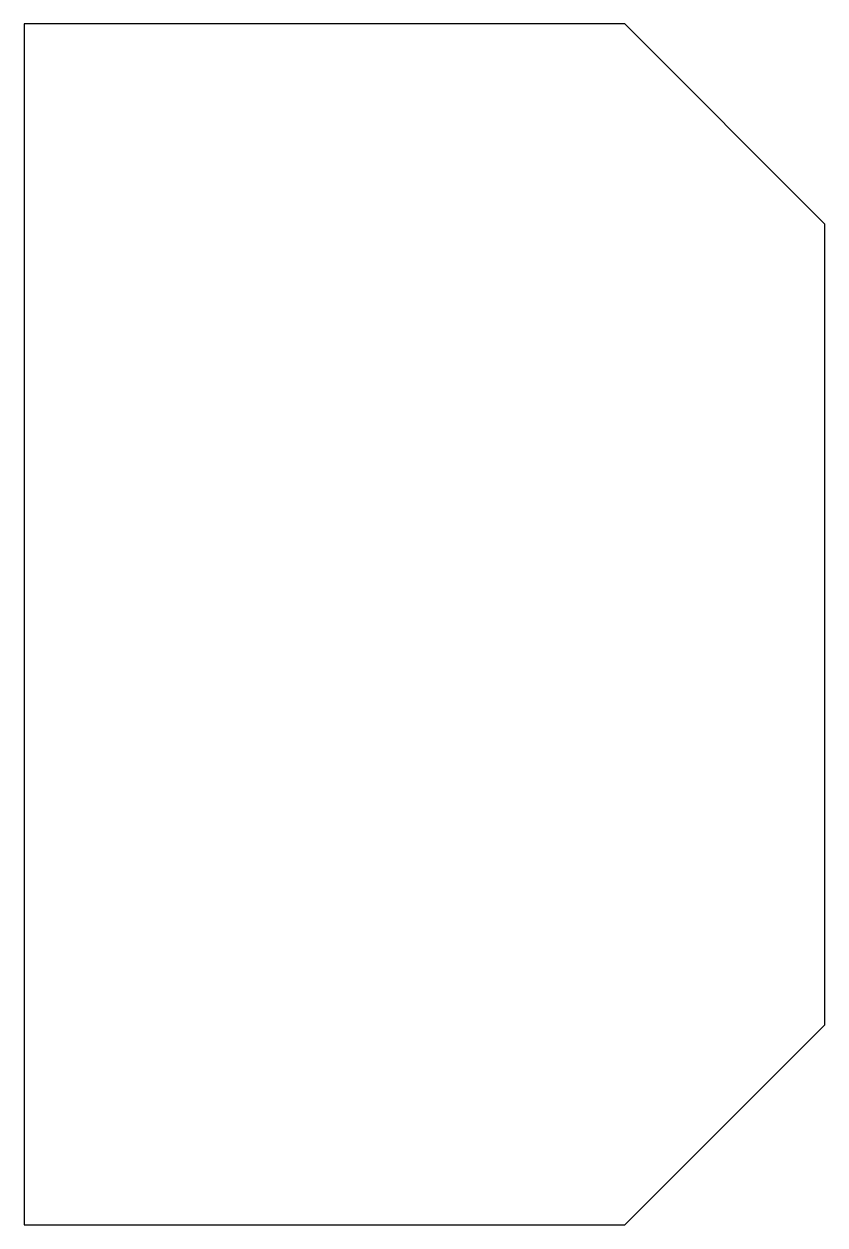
# Model space of a CAD drawing. Header units: millimetres. Extents: x 30 to 73, y 30 to 110.
# Drawn here: x 49 to 50.333, y 96 to 97.999 of the extents above; entities that cross this region are included whole.
import ezdxf

# ---------------------------------------------------------------- set-up
doc = ezdxf.new("R2010")
doc.units = ezdxf.units.MM
doc.layers.add('TopOverlay', color=2, linetype='Continuous')

msp = doc.modelspace()

# ---------------------------------------------------------------- linework, layer by layer
at = {"layer": 'TopOverlay'}
for p, q in [((49, 97.9994), (49, 96)), ((49.9997, 97.9994), (49, 97.9994)), ((50.3329, 97.6661), (49.9997, 97.9994)), ((50.3329, 96.3332), (50.3329, 97.6661)), ((49.9997, 96), (50.3329, 96.3332)), ((49, 96), (49.9997, 96))]:
    msp.add_line(p, q, dxfattribs=at)

doc.saveas('drawing.dxf')
